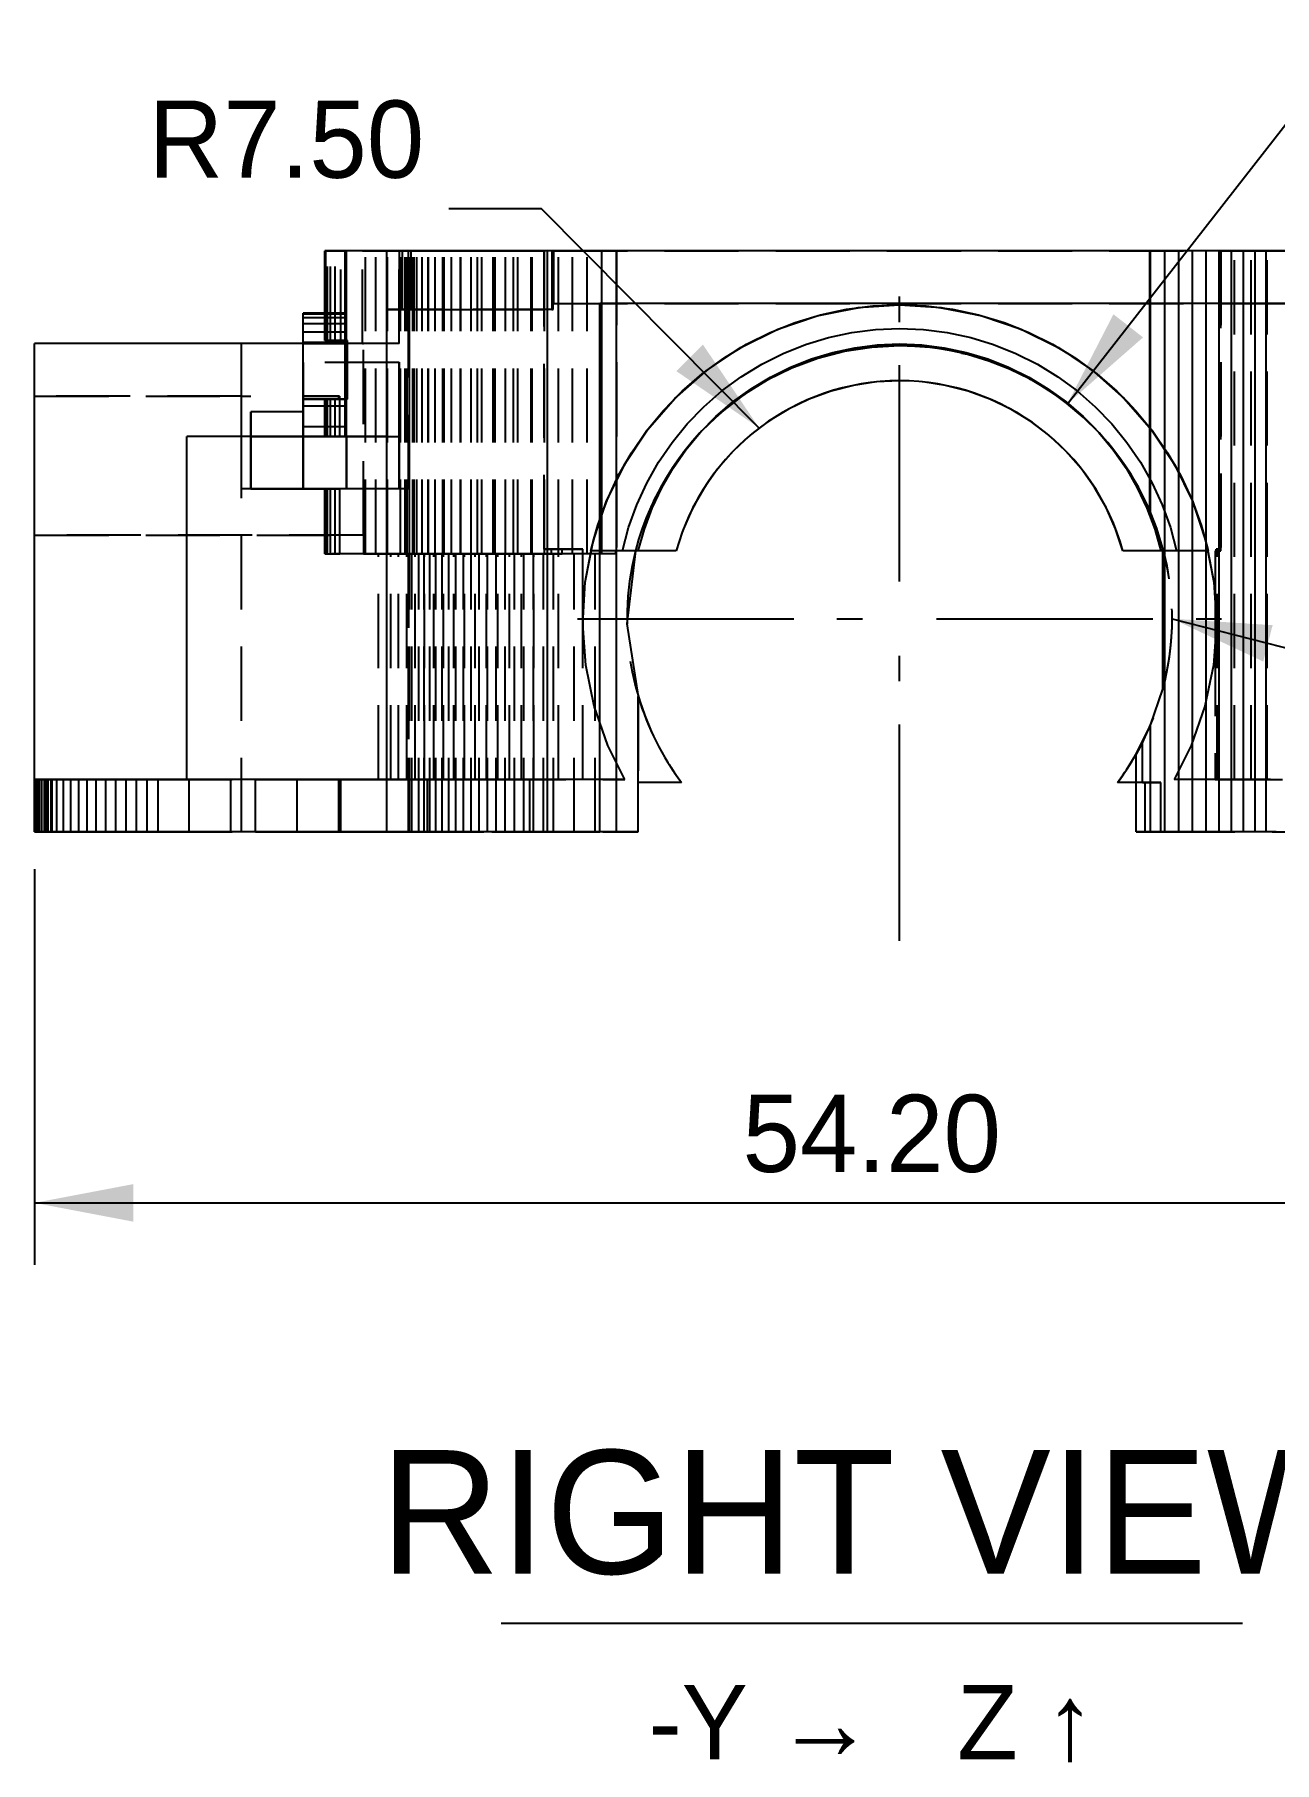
# Model space of a CAD drawing. Header units: millimetres. Extents: x -113 to 601, y 5 to 415.
# Drawn here: x 246.8 to 287, y 111.9 to 167.8 of the extents above; entities that cross this region are included whole.
import ezdxf
from ezdxf.enums import TextEntityAlignment as Align

# ---------------------------------------------------------------- set-up
doc = ezdxf.new("R2010")
doc.units = ezdxf.units.MM
doc.linetypes.add('CENTER', pattern=[11.2, 7, -1.4, 1.4, -1.4])
doc.linetypes.add('HIDDEN', pattern=[3.6, 2.4, -1.2])
for name, color, linetype in [('CENTER', 4, 'CENTER'), ('DIM', 3, 'CONTINUOUS'), ('HIDDEN', 8, 'HIDDEN'), ('TEXT', 3, 'CONTINUOUS'), ('VISIBLE', 7, 'CONTINUOUS')]:
    doc.layers.add(name, color=color, linetype=linetype)

msp = doc.modelspace()

# ---------------------------------------------------------------- linework, layer by layer
at = {"layer": 'CENTER'}
for p, q in [((274.817457, 150.1), (274.817457, 159.325)), ((264.392457, 148.9), (273.617457, 148.9)), ((276.017457, 148.9), (285.242457, 148.9)), ((274.817457, 138.475), (274.817457, 147.7))]:
    msp.add_line(p, q, dxfattribs=at)
at = {"layer": 'DIM'}
for p, q in [((280.25067, 155.854195), (289.583756, 167.8)), ((263.231266, 162.16599), (260.231266, 162.16599)), ((270.275982, 155.068668), (263.231266, 162.16599)), ((283.642457, 148.9), (293.327558, 146.410257)), ((246.817457, 140.8), (246.817457, 128)), ((246.817457, 130), (301.017457, 130))]:
    msp.add_line(p, q, dxfattribs=at)
for points in [[(280.25067, 155.854195), (282.699897, 158.001507), (281.741676, 158.750151)], [(270.275982, 155.068668), (268.45319, 157.76813), (267.590156, 156.911493)], [(283.642457, 148.9), (286.590313, 147.514428), (286.893066, 148.692136)], [(246.817457, 130), (250.017457, 129.392), (250.017457, 130.608)]]:
    msp.add_solid(points, dxfattribs=at)
at = {"layer": 'HIDDEN'}
for p, q in [((256.217552, 160.8), (256.236016, 160.8)), ((256.236016, 160.8), (256.297008, 160.8)), ((256.236016, 157.9), (256.236016, 160.8)), ((256.297008, 160.8), (256.400267, 160.8)), ((256.297008, 157.9), (256.297008, 160.8)), ((256.400267, 160.8), (256.54535, 160.8)), ((256.400267, 157.9), (256.400267, 160.8)), ((256.54535, 160.8), (256.731637, 160.8)), ((256.54535, 157.9), (256.54535, 160.8)), ((256.731637, 160.8), (256.867457, 160.8)), ((256.731637, 157.8), (256.731637, 160.8)), ((257.429785, 160.8), (256.867457, 160.8)), ((256.867457, 157.8), (256.867457, 160.8)), ((256.867457, 157.8), (256.867457, 160.8)), ((258.917457, 160.8), (256.917457, 160.8)), ((258.617457, 160.8), (256.917457, 160.8)), ((257.429785, 160.8), (257.528879, 160.8)), ((257.429785, 157.8), (257.429785, 160.8)), ((257.528879, 151), (257.528879, 160.8)), ((257.528879, 160.8), (257.870294, 160.8)), ((257.870294, 151), (257.870294, 160.8)), ((257.870294, 160.8), (258.247238, 160.8)), ((258.727135, 160.8), (258.217457, 160.8)), ((258.727135, 160.8), (258.217457, 160.8)), ((258.247238, 151), (258.247238, 160.8)), ((258.247238, 160.8), (258.658097, 160.8)), ((258.617457, 160.8), (258.617457, 153.1)), ((258.835362, 160.8), (258.617457, 160.8)), ((258.617457, 157.8), (258.617457, 160.8)), ((258.658097, 151), (258.658097, 160.8)), ((258.658097, 160.8), (259.101113, 160.8)), ((258.727135, 158.9), (258.727135, 160.8)), ((258.817527, 151), (258.817527, 160.8)), ((258.831167, 160.8), (258.817527, 160.8)), ((258.817527, 160.8), (258.835362, 160.8)), ((258.831167, 151), (258.831167, 160.8)), ((258.876221, 160.8), (258.831167, 160.8)), ((258.835362, 151), (258.835362, 160.8)), ((258.876221, 151), (258.876221, 160.8)), ((258.952498, 160.8), (258.876221, 160.8)), ((258.917457, 158.9), (258.917457, 160.8)), ((258.917457, 153.1), (258.917457, 160.8)), ((259.007457, 160.8), (258.917457, 160.8)), ((258.952498, 151), (258.952498, 160.8)), ((259.05967, 160.8), (258.952498, 160.8)), ((259.007457, 158.9), (259.007457, 160.8)), ((263.607457, 160.8), (259.007457, 160.8)), ((259.05967, 151), (259.05967, 160.8)), ((259.197279, 160.8), (259.05967, 160.8)), ((259.101113, 151), (259.101113, 160.8)), ((259.101113, 160.8), (259.574388, 160.8)), ((259.197279, 151), (259.197279, 160.8)), ((259.364735, 160.8), (259.197279, 160.8)), ((259.364735, 151), (259.364735, 160.8)), ((259.561321, 160.8), (259.364735, 160.8)), ((259.561321, 151), (259.561321, 160.8)), ((259.786196, 160.8), (259.561321, 160.8)), ((259.574388, 151), (259.574388, 160.8)), ((259.574388, 160.8), (260.075896, 160.8)), ((259.786196, 151), (259.786196, 160.8)), ((260.038397, 160.8), (259.786196, 160.8)), ((260.038397, 151), (260.038397, 160.8)), ((260.316843, 160.8), (260.038397, 160.8)), ((260.075896, 151), (260.075896, 160.8)), ((260.075896, 160.8), (260.603488, 160.8)), ((260.316843, 151), (260.316843, 160.8)), ((260.620342, 160.8), (260.316843, 160.8)), ((260.603488, 151), (260.603488, 160.8)), ((260.603488, 160.8), (261.154906, 160.8)), ((260.620342, 151), (260.620342, 160.8)), ((260.947595, 160.8), (260.620342, 160.8)), ((260.947595, 151), (260.947595, 160.8)), ((261.2972, 160.8), (260.947595, 160.8)), ((261.154906, 151), (261.154906, 160.8)), ((261.154906, 160.8), (261.727789, 160.8)), ((261.2972, 151), (261.2972, 160.8)), ((261.66766, 160.8), (261.2972, 160.8)), ((261.66766, 151), (261.66766, 160.8)), ((262.05739, 160.8), (261.66766, 160.8)), ((261.727789, 151), (261.727789, 160.8)), ((261.727789, 160.8), (262.319683, 160.8)), ((262.05739, 151), (262.05739, 160.8)), ((262.464719, 160.8), (262.05739, 160.8)), ((262.319683, 151), (262.319683, 160.8)), ((262.319683, 160.8), (262.928054, 160.8)), ((262.464719, 151), (262.464719, 160.8)), ((262.887904, 160.8), (262.464719, 160.8)), ((262.887904, 151), (262.887904, 160.8)), ((263.325132, 160.8), (262.887904, 160.8)), ((262.928054, 160.8), (263.317457, 160.8)), ((262.928054, 151), (262.928054, 160.8)), ((263.317457, 151.15), (263.317457, 160.8)), ((263.317457, 151.15), (263.317457, 160.8)), ((285.217457, 160.8), (263.317457, 160.8)), ((263.325132, 151), (263.325132, 160.8)), ((263.774532, 160.8), (263.325132, 160.8)), ((263.559966, 160.8), (263.620886, 160.8)), ((263.559966, 160.8), (263.559966, 158.9)), ((263.559966, 160.8), (263.607457, 160.8)), ((263.607457, 159.1), (263.607457, 160.8)), ((263.607457, 160.8), (288.847457, 160.8)), ((263.620886, 160.8), (263.607457, 160.8)), ((263.620886, 160.8), (263.620886, 159.1)), ((263.774532, 151), (263.774532, 160.8)), ((264.234178, 160.8), (263.774532, 160.8)), ((264.234178, 151), (264.234178, 160.8)), ((264.702103, 160.8), (264.234178, 160.8)), ((264.702103, 151), (264.702103, 160.8)), ((265.176303, 160.8), (264.702103, 160.8)), ((265.176303, 159.1), (265.176303, 160.8)), ((265.654747, 160.8), (265.176303, 160.8)), ((282.915764, 160.8), (265.649999, 160.8)), ((265.649999, 160.8), (265.649999, 151.1)), ((265.649999, 160.8), (265.654747, 160.8)), ((265.654747, 159.1), (265.654747, 160.8)), ((282.915764, 159.1), (282.915764, 160.8)), ((282.943484, 160.8), (282.915764, 160.8)), ((282.943484, 159.1), (282.943484, 160.8)), ((283.405828, 160.8), (282.943484, 160.8)), ((283.405828, 159.1), (283.405828, 160.8)), ((283.860397, 160.8), (283.405828, 160.8)), ((283.860397, 159.1), (283.860397, 160.8)), ((284.305415, 160.8), (283.860397, 160.8)), ((284.305415, 159.1), (284.305415, 160.8)), ((284.73914, 160.8), (284.305415, 160.8)), ((284.73914, 159.1), (284.73914, 160.8)), ((285.159877, 160.8), (284.73914, 160.8)), ((285.159877, 159.1), (285.159877, 160.8)), ((285.56598, 160.8), (285.159877, 160.8)), ((285.217457, 160.8), (285.656973, 160.8)), ((285.217457, 151.1), (285.217457, 160.8)), ((285.217457, 160.8), (285.217457, 151.15)), ((285.56598, 159.1), (285.56598, 160.8)), ((285.955863, 160.8), (285.56598, 160.8)), ((285.656973, 160.8), (286.193966, 160.8)), ((285.656973, 143.7), (285.656973, 160.8)), ((285.955863, 159.1), (285.955863, 160.8)), ((286.328, 160.8), (285.955863, 160.8)), ((286.193966, 160.8), (286.712283, 160.8)), ((286.193966, 143.7), (286.193966, 160.8)), ((286.328, 159.1), (286.328, 160.8)), ((286.680936, 160.8), (286.328, 160.8)), ((286.680936, 159.1), (286.680936, 160.8)), ((287.013292, 160.8), (286.680936, 160.8)), ((286.712283, 160.8), (287.209896, 160.8)), ((286.712283, 143.7), (286.712283, 160.8)), ((256.217552, 157.9), (256.217552, 158.79)), ((256.241695, 157.9), (256.241695, 158.79)), ((256.867457, 158.751215), (256.867457, 158.79)), ((256.867457, 158.79), (256.867457, 158.751215)), ((258.957457, 158.9), (258.217457, 158.9)), ((258.727135, 158.9), (258.217457, 158.9)), ((258.217457, 158.9), (263.322963, 158.9)), ((258.917457, 158.9), (258.727135, 158.9)), ((259.007457, 158.9), (258.917457, 158.9)), ((258.917457, 153.1), (258.917457, 158.9)), ((263.417457, 158.9), (258.957457, 158.9)), ((258.957457, 142), (258.957457, 158.9)), ((263.607457, 158.9), (259.007457, 158.9)), ((263.559966, 158.9), (263.417457, 158.9)), ((263.417457, 142), (263.417457, 158.9)), ((263.559966, 158.9), (263.607457, 158.9)), ((263.607457, 159.1), (288.847457, 159.1)), ((263.620886, 159.1), (263.607457, 159.1)), ((263.607457, 158.9), (263.607457, 159.1)), ((263.620886, 159.1), (265.117457, 159.1)), ((272.153138, 158.702849), (273.473712, 158.966581)), ((272.193901, 158.71099), (273.350728, 158.94202)), ((272.259362, 158.730819), (273.101963, 158.910495)), ((272.259362, 158.730819), (273.101963, 158.910495)), ((273.101963, 158.910495), (273.956672, 159.01881)), ((273.101963, 158.910495), (273.350728, 158.94202)), ((273.350728, 158.94202), (273.62103, 158.976275)), ((273.350728, 158.94202), (273.473712, 158.966581)), ((273.473712, 158.966581), (274.817457, 159.055)), ((273.473712, 158.966581), (273.62103, 158.976275)), ((273.62103, 158.976275), (274.817457, 159.055)), ((273.62103, 158.976275), (273.956672, 159.01881)), ((273.956672, 159.01881), (274.817457, 159.055)), ((273.956672, 159.01881), (274.817457, 159.055)), ((274.817457, 159.055), (275.678242, 159.01881)), ((274.817457, 159.055), (275.678242, 159.01881)), ((274.817457, 159.055), (276.013885, 158.976275)), ((274.817457, 159.055), (276.161203, 158.966581)), ((275.678242, 159.01881), (276.532952, 158.910495)), ((275.678242, 159.01881), (276.013885, 158.976275)), ((276.013885, 158.976275), (276.284187, 158.94202)), ((276.013885, 158.976275), (276.161203, 158.966581)), ((276.161203, 158.966581), (276.284187, 158.94202)), ((276.161203, 158.966581), (277.481777, 158.702849)), ((276.284187, 158.94202), (276.532952, 158.910495)), ((276.284187, 158.94202), (277.441014, 158.71099)), ((276.532952, 158.910495), (277.375553, 158.730819)), ((276.532952, 158.910495), (277.375553, 158.730819)), ((256.867457, 158.635095), (256.867457, 158.751215)), ((256.867457, 158.751215), (256.867457, 158.635095)), ((256.867457, 158.442351), (256.867457, 158.635095)), ((256.867457, 158.635095), (256.867457, 158.442351)), ((256.867457, 158.17416), (256.867457, 158.442351)), ((256.867457, 158.442351), (256.867457, 158.17416)), ((269.6718, 157.670583), (270.878507, 158.268352)), ((269.74329, 157.705997), (270.793729, 158.226355)), ((270.634144, 158.162954), (271.434815, 158.481051)), ((270.634144, 158.162954), (270.793729, 158.226355)), ((270.793729, 158.226355), (271.025925, 158.318604)), ((270.793729, 158.226355), (270.878507, 158.268352)), ((270.878507, 158.268352), (272.153138, 158.702849)), ((270.878507, 158.268352), (271.025925, 158.318604)), ((271.025925, 158.318604), (272.042327, 158.665076)), ((271.025925, 158.318604), (271.434815, 158.481051)), ((271.434815, 158.481051), (272.259362, 158.730819)), ((271.434815, 158.481051), (272.042327, 158.665076)), ((272.042327, 158.665076), (272.193901, 158.71099)), ((272.042327, 158.665076), (272.153138, 158.702849)), ((272.153138, 158.702849), (272.193901, 158.71099)), ((272.193901, 158.71099), (272.259362, 158.730819)), ((273.272395, 158.159188), (274.042162, 158.257239)), ((273.272395, 158.159188), (274.042162, 158.257239)), ((274.042162, 158.257239), (274.817457, 158.29)), ((274.042162, 158.257239), (274.817457, 158.29)), ((274.817457, 158.29), (275.592753, 158.257239)), ((274.817457, 158.29), (275.592753, 158.257239)), ((275.592753, 158.257239), (276.36252, 158.159188)), ((275.592753, 158.257239), (276.36252, 158.159188)), ((277.375553, 158.730819), (278.2001, 158.481051)), ((277.375553, 158.730819), (277.441014, 158.71099)), ((277.441014, 158.71099), (277.592588, 158.665076)), ((277.441014, 158.71099), (277.481777, 158.702849)), ((277.481777, 158.702849), (277.592588, 158.665076)), ((277.481777, 158.702849), (278.756408, 158.268352)), ((277.592588, 158.665076), (278.2001, 158.481051)), ((277.592588, 158.665076), (278.60899, 158.318604)), ((278.2001, 158.481051), (279.000771, 158.162954)), ((278.2001, 158.481051), (278.60899, 158.318604)), ((278.60899, 158.318604), (278.841186, 158.226355)), ((278.60899, 158.318604), (278.756408, 158.268352)), ((278.756408, 158.268352), (278.841186, 158.226355)), ((278.756408, 158.268352), (279.963115, 157.670583)), ((278.841186, 158.226355), (279.000771, 158.162954)), ((278.841186, 158.226355), (279.891625, 157.705997)), ((246.817457, 151.6), (246.817457, 157.8)), ((257.46152, 157.8), (246.817457, 157.8)), ((253.517457, 153.1), (253.517457, 157.8)), ((256.669775, 157.8), (255.517457, 157.8)), ((255.517457, 156.1), (255.517457, 157.8)), ((256.867457, 157.8), (255.517457, 157.8)), ((255.517457, 156), (255.517457, 157.8)), ((256.867457, 157.8), (255.517457, 157.8)), ((255.517457, 156), (255.517457, 157.8)), ((255.517457, 157.8), (256.867457, 157.8)), ((256.867457, 157.8), (255.517457, 157.8)), ((256.947457, 157.8), (255.517457, 157.8)), ((255.517457, 154.8), (255.517457, 157.8)), ((256.217552, 157.9), (256.236016, 157.9)), ((256.241695, 157.9), (256.217552, 157.9)), ((256.236016, 157.9), (256.297008, 157.9)), ((256.867457, 157.9), (256.241695, 157.9)), ((256.297008, 157.9), (256.400267, 157.9)), ((256.400267, 157.9), (256.54535, 157.9)), ((256.54535, 157.9), (256.669775, 157.9)), ((256.669775, 157.8), (256.669775, 157.9)), ((256.867457, 157.9), (256.669775, 157.9)), ((256.669775, 157.8), (256.731637, 157.8)), ((256.731637, 157.8), (256.867457, 157.8)), ((256.867457, 157.832159), (256.867457, 158.17416)), ((256.867457, 158.17416), (256.867457, 157.832159)), ((256.867457, 156), (256.867457, 157.9)), ((256.947457, 157.9), (256.867457, 157.9)), ((256.867457, 157.832159), (256.867457, 157.8)), ((256.867457, 157.8), (256.867457, 157.832159)), ((257.429785, 157.8), (256.867457, 157.8)), ((256.867457, 156), (256.867457, 157.8)), ((256.947457, 157.9), (256.917457, 157.9)), ((258.617457, 157.8), (256.917457, 157.8)), ((256.947457, 156), (256.947457, 157.9)), ((256.947457, 157.8), (256.947457, 157.9)), ((258.617457, 157.8), (256.947457, 157.8)), ((256.947457, 156), (256.947457, 157.8)), ((257.429785, 157.8), (257.46152, 157.8)), ((257.46152, 151.6), (257.46152, 157.8)), ((258.617457, 154.8), (258.617457, 157.8)), ((268.553825, 156.919848), (269.6718, 157.670583)), ((269.126822, 157.331219), (269.862998, 157.778773)), ((269.545202, 157.58557), (269.74329, 157.705997)), ((269.545202, 157.58557), (269.6718, 157.670583)), ((269.6718, 157.670583), (269.74329, 157.705997)), ((269.74329, 157.705997), (269.862998, 157.778773)), ((269.862998, 157.778773), (270.634144, 158.162954)), ((269.862998, 157.778773), (270.634144, 158.162954)), ((271.05071, 157.482584), (271.771318, 157.770475)), ((271.05071, 157.482584), (271.771318, 157.770475)), ((271.771318, 157.770475), (272.513643, 157.996547)), ((271.771318, 157.770475), (272.513643, 157.996547)), ((272.513643, 157.996547), (273.272395, 158.159188)), ((272.513643, 157.996547), (273.272395, 158.159188)), ((272.659259, 157.517736), (273.370216, 157.66864)), ((272.659259, 157.517736), (273.370216, 157.66864)), ((273.923698, 157.679625), (273.039129, 157.543967)), ((273.370216, 157.66864), (274.091297, 157.759607)), ((273.370216, 157.66864), (274.091297, 157.759607)), ((274.817457, 157.725), (273.923698, 157.679625)), ((274.091297, 157.759607), (274.817457, 157.79)), ((274.091297, 157.759607), (274.817457, 157.79)), ((274.817457, 157.79), (275.543618, 157.759607)), ((274.817457, 157.79), (275.543618, 157.759607)), ((275.543618, 157.759607), (276.264699, 157.66864)), ((275.543618, 157.759607), (276.264699, 157.66864)), ((276.264699, 157.66864), (276.975656, 157.517736)), ((276.264699, 157.66864), (276.975656, 157.517736)), ((276.36252, 158.159188), (277.121272, 157.996547)), ((276.36252, 158.159188), (277.121272, 157.996547)), ((277.121272, 157.996547), (277.863597, 157.770475)), ((277.121272, 157.996547), (277.863597, 157.770475)), ((277.863597, 157.770475), (278.584205, 157.482584)), ((277.863597, 157.770475), (278.584205, 157.482584)), ((279.000771, 158.162954), (279.771916, 157.778773)), ((279.000771, 158.162954), (279.771916, 157.778773)), ((279.771916, 157.778773), (280.508093, 157.331219)), ((279.771916, 157.778773), (279.891625, 157.705997)), ((279.891625, 157.705997), (280.089713, 157.58557)), ((279.891625, 157.705997), (279.963115, 157.670583)), ((279.963115, 157.670583), (280.089713, 157.58557)), ((279.963115, 157.670583), (281.08109, 156.919848)), ((255.517457, 157.19), (255.517457, 153.1)), ((255.517457, 153.1), (255.517457, 157.19)), ((258.617457, 157.19), (255.517457, 157.19)), ((258.617457, 156.1), (258.617457, 157.19)), ((258.617457, 157.19), (258.617457, 156.1)), ((268.43081, 156.823451), (269.126822, 157.331219)), ((268.668483, 156.996843), (269.545202, 157.58557)), ((268.668483, 156.996843), (269.126822, 157.331219)), ((269.126822, 157.331219), (269.545202, 157.58557)), ((269.695011, 156.729983), (270.356959, 157.134927)), ((269.695011, 156.729983), (270.356959, 157.134927)), ((270.356959, 157.134927), (271.05071, 157.482584)), ((270.356959, 157.134927), (271.05071, 157.482584)), ((271.287501, 157.04075), (271.963398, 157.30795)), ((271.287501, 157.04075), (271.963398, 157.30795)), ((272.172847, 157.319422), (271.333761, 157.008297)), ((271.963398, 157.30795), (272.659259, 157.517736)), ((271.963398, 157.30795), (272.659259, 157.517736)), ((273.039129, 157.543967), (272.172847, 157.319422)), ((276.975656, 157.517736), (277.671517, 157.30795)), ((276.975656, 157.517736), (277.671517, 157.30795)), ((277.671517, 157.30795), (278.347414, 157.04075)), ((277.671517, 157.30795), (278.347414, 157.04075)), ((278.584205, 157.482584), (279.277956, 157.134927)), ((278.584205, 157.482584), (279.277956, 157.134927)), ((279.277956, 157.134927), (279.939904, 156.729983)), ((279.277956, 157.134927), (279.939904, 156.729983)), ((280.089713, 157.58557), (280.508093, 157.331219)), ((280.089713, 157.58557), (280.966432, 156.996843)), ((280.508093, 157.331219), (281.204105, 156.823451)), ((280.508093, 157.331219), (280.966432, 156.996843)), ((267.54386, 156.029095), (268.553825, 156.919848)), ((267.628778, 156.103989), (268.510176, 156.881351)), ((267.779876, 156.259053), (268.43081, 156.823451)), ((267.779876, 156.259053), (268.43081, 156.823451)), ((268.43081, 156.823451), (268.510176, 156.881351)), ((268.510176, 156.881351), (268.668483, 156.996843)), ((268.510176, 156.881351), (268.553825, 156.919848)), ((268.553825, 156.919848), (268.668483, 156.996843)), ((269.069584, 156.270638), (269.695011, 156.729983)), ((269.069584, 156.270638), (269.695011, 156.729983)), ((270.530498, 156.613793), (269.771318, 156.139966)), ((270.014338, 156.341971), (270.636296, 156.718004)), ((270.014338, 156.341971), (270.636296, 156.718004)), ((271.333761, 157.008297), (270.530498, 156.613793)), ((270.636296, 156.718004), (271.287501, 157.04075)), ((270.636296, 156.718004), (271.287501, 157.04075)), ((274.068211, 156.562481), (273.326461, 156.450301)), ((274.817457, 156.6), (274.068211, 156.562481)), ((276.308454, 156.450301), (275.566704, 156.562481)), ((278.347414, 157.04075), (278.998619, 156.718004)), ((278.347414, 157.04075), (278.998619, 156.718004)), ((278.998619, 156.718004), (279.620577, 156.341971)), ((278.998619, 156.718004), (279.620577, 156.341971)), ((279.939904, 156.729983), (280.565331, 156.270638)), ((279.939904, 156.729983), (280.565331, 156.270638)), ((280.966432, 156.996843), (281.124739, 156.881351)), ((280.966432, 156.996843), (281.08109, 156.919848)), ((281.08109, 156.919848), (281.124739, 156.881351)), ((281.08109, 156.919848), (282.091055, 156.029095)), ((281.124739, 156.881351), (281.204105, 156.823451)), ((281.124739, 156.881351), (282.006137, 156.103989)), ((281.204105, 156.823451), (281.855039, 156.259053)), ((281.204105, 156.823451), (281.855039, 156.259053)), ((246.817457, 156.1), (253.817457, 156.1)), ((246.817457, 142), (246.817457, 156.1)), ((253.517457, 156.1), (246.817457, 156.1)), ((246.817457, 142), (246.817457, 156.1)), ((253.517457, 156.1), (253.817457, 156.1)), ((253.517457, 153.1), (253.517457, 156.1)), ((253.517457, 153.1), (253.517457, 156.1)), ((253.817457, 153.1), (253.817457, 156.1)), ((253.817457, 153.1), (253.817457, 156.1)), ((256.669775, 156.1), (255.517457, 156.1)), ((255.517457, 156.1), (256.696648, 156.1)), ((255.517457, 154.8), (255.517457, 156.1)), ((256.867457, 156), (255.517457, 156)), ((256.867457, 156), (255.517457, 156)), ((255.517457, 156), (255.517457, 155.774317)), ((256.947457, 156), (255.517457, 156)), ((255.517457, 156), (256.867457, 156)), ((255.517457, 155.774317), (255.517457, 156)), ((256.217552, 156), (256.236016, 156)), ((256.241695, 156), (256.217552, 156)), ((256.217552, 154.8), (256.217552, 156)), ((256.236016, 156), (256.297008, 156)), ((256.236016, 154.8), (256.236016, 156)), ((256.867457, 156), (256.241695, 156)), ((256.241695, 154.8), (256.241695, 156)), ((256.297008, 156), (256.400267, 156)), ((256.297008, 154.8), (256.297008, 156)), ((256.400267, 156), (256.54535, 156)), ((256.400267, 154.8), (256.400267, 156)), ((256.54535, 156), (256.669775, 156)), ((256.54535, 154.8), (256.54535, 156)), ((256.669775, 156), (256.669775, 156.1)), ((256.669775, 156.1), (256.696648, 156.1)), ((256.867457, 156), (256.669775, 156)), ((256.696648, 154.8), (256.696648, 156.1)), ((256.867457, 156), (256.867457, 154.8)), ((256.867457, 155.774317), (256.867457, 156)), ((256.947457, 156), (256.867457, 156)), ((256.867457, 156), (256.867457, 155.774317)), ((256.867457, 154.8), (256.867457, 156)), ((258.617457, 154.8), (258.617457, 156.1)), ((258.617457, 156.1), (258.617457, 154.8)), ((266.659322, 155.013682), (267.54386, 156.029095)), ((267.178613, 155.642009), (267.779876, 156.259053)), ((267.443194, 155.913534), (267.628778, 156.103989)), ((267.443194, 155.913534), (267.54386, 156.029095)), ((267.54386, 156.029095), (267.628778, 156.103989)), ((267.628778, 156.103989), (267.779876, 156.259053)), ((268.485139, 155.760168), (269.069584, 156.270638)), ((268.485139, 155.760168), (269.069584, 156.270638)), ((269.771318, 156.139966), (269.06403, 155.591689)), ((269.425978, 155.915281), (270.014338, 156.341971)), ((269.425978, 155.915281), (270.014338, 156.341971)), ((271.894985, 156.007181), (271.21958, 155.680675)), ((272.599628, 156.264582), (271.894985, 156.007181)), ((273.326461, 156.450301), (272.599628, 156.264582)), ((277.035287, 156.264582), (276.308454, 156.450301)), ((277.73993, 156.007181), (277.035287, 156.264582)), ((278.415335, 155.680675), (277.73993, 156.007181)), ((279.620577, 156.341971), (280.208937, 155.915281)), ((279.620577, 156.341971), (280.208937, 155.915281)), ((280.565331, 156.270638), (281.149776, 155.760168)), ((280.565331, 156.270638), (281.149776, 155.760168)), ((281.855039, 156.259053), (282.456302, 155.642009)), ((281.855039, 156.259053), (282.006137, 156.103989)), ((282.006137, 156.103989), (282.191721, 155.913534)), ((282.006137, 156.103989), (282.091055, 156.029095)), ((282.091055, 156.029095), (282.191721, 155.913534)), ((282.091055, 156.029095), (282.975593, 155.013682)), ((253.817457, 155.59), (253.817457, 154.8)), ((253.817457, 154.8), (253.817457, 155.59)), ((255.517457, 155.59), (253.817457, 155.59)), ((256.867457, 155.774317), (255.517457, 155.774317)), ((255.517457, 155.774317), (255.517457, 155.103117)), ((256.867457, 155.774317), (255.517457, 155.774317)), ((255.517457, 155.103117), (255.517457, 155.774317)), ((255.517457, 153.1), (255.517457, 155.59)), ((255.517457, 155.59), (255.517457, 153.1)), ((256.867457, 155.103117), (256.867457, 155.774317)), ((256.867457, 155.774317), (256.867457, 155.103117)), ((266.631266, 154.976673), (267.178613, 155.642009)), ((266.702295, 155.063014), (267.443194, 155.913534)), ((266.702295, 155.063014), (267.178613, 155.642009)), ((267.178613, 155.642009), (267.443194, 155.913534)), ((267.945842, 155.202212), (268.485139, 155.760168)), ((267.945842, 155.202212), (268.485139, 155.760168)), ((268.366249, 154.9222), (268.875331, 155.440917)), ((268.366249, 154.9222), (268.875331, 155.440917)), ((269.06403, 155.591689), (268.415905, 154.974599)), ((268.875331, 155.440917), (269.425978, 155.915281)), ((268.875331, 155.440917), (269.425978, 155.915281)), ((271.21958, 155.680675), (270.580172, 155.288329)), ((279.054743, 155.288329), (278.415335, 155.680675)), ((280.208937, 155.915281), (280.759584, 155.440917)), ((280.208937, 155.915281), (280.759584, 155.440917)), ((280.759584, 155.440917), (281.268666, 154.9222)), ((280.759584, 155.440917), (281.268666, 154.9222)), ((281.149776, 155.760168), (281.689073, 155.202212)), ((281.149776, 155.760168), (281.689073, 155.202212)), ((282.191721, 155.913534), (282.456302, 155.642009)), ((282.191721, 155.913534), (282.932619, 155.063014)), ((282.456302, 155.642009), (283.003649, 154.976673)), ((282.456302, 155.642009), (282.932619, 155.063014)), ((255.517457, 155.103117), (255.517457, 154.8)), ((256.867457, 155.103117), (255.517457, 155.103117)), ((256.867457, 155.103117), (255.517457, 155.103117)), ((255.517457, 154.8), (255.517457, 155.103117)), ((256.867457, 154.8), (256.867457, 155.103117)), ((256.867457, 155.103117), (256.867457, 154.8)), ((265.915463, 153.891121), (266.659322, 155.013682)), ((265.992552, 154.007457), (266.649424, 154.998746)), ((266.141697, 154.267742), (266.631266, 154.976673)), ((266.141697, 154.267742), (266.631266, 154.976673)), ((266.631266, 154.976673), (266.649424, 154.998746)), ((266.649424, 154.998746), (266.702295, 155.063014)), ((266.649424, 154.998746), (266.659322, 155.013682)), ((266.659322, 155.013682), (266.702295, 155.063014)), ((267.455538, 154.600749), (267.945842, 155.202212)), ((267.455538, 154.600749), (267.945842, 155.202212)), ((268.415905, 154.974599), (267.833609, 154.295043)), ((267.902293, 154.362756), (268.366249, 154.9222)), ((267.902293, 154.362756), (268.366249, 154.9222)), ((270.580172, 155.288329), (269.983158, 154.834069)), ((279.651757, 154.834069), (279.054743, 155.288329)), ((281.268666, 154.9222), (281.732622, 154.362756)), ((281.268666, 154.9222), (281.732622, 154.362756)), ((281.689073, 155.202212), (282.179377, 154.600749)), ((281.689073, 155.202212), (282.179377, 154.600749)), ((282.932619, 155.063014), (282.985491, 154.998746)), ((282.932619, 155.063014), (282.975593, 155.013682)), ((282.975593, 155.013682), (282.985491, 154.998746)), ((282.975593, 155.013682), (283.719452, 153.891121)), ((282.985491, 154.998746), (283.003649, 154.976673)), ((282.985491, 154.998746), (283.642363, 154.007457)), ((283.003649, 154.976673), (283.493218, 154.267742)), ((283.003649, 154.976673), (283.493218, 154.267742)), ((253.517457, 154.8), (251.747457, 154.8)), ((258.217457, 154.8), (253.517457, 154.8)), ((253.517457, 142), (253.517457, 154.8)), ((253.817457, 153.1), (253.817457, 154.8)), ((253.817457, 154.8), (258.617457, 154.8)), ((253.817457, 153.1), (253.817457, 154.8)), ((256.917457, 154.8), (253.817457, 154.8)), ((253.817457, 153.1), (253.817457, 154.8)), ((253.817457, 154.8), (253.817457, 153.1)), ((255.517457, 154.8), (256.696648, 154.8)), ((255.517457, 154.8), (256.867457, 154.8)), ((255.517457, 154.8), (256.867457, 154.8)), ((256.867457, 154.8), (255.517457, 154.8)), ((256.241695, 154.8), (256.217552, 154.8)), ((256.217552, 154.8), (256.236016, 154.8)), ((256.236016, 154.8), (256.297008, 154.8)), ((256.867457, 154.8), (256.241695, 154.8)), ((256.297008, 154.8), (256.400267, 154.8)), ((256.400267, 154.8), (256.54535, 154.8)), ((256.54535, 154.8), (256.696648, 154.8)), ((256.917457, 154.8), (258.617457, 154.8)), ((256.917457, 154.8), (256.917457, 153.1)), ((256.917457, 153.1), (256.917457, 154.8)), ((258.217457, 142), (258.217457, 154.8)), ((258.217457, 142), (258.217457, 154.8)), ((258.617457, 153.1), (258.617457, 154.8)), ((258.617457, 153.1), (258.617457, 154.8)), ((258.617457, 154.8), (258.617457, 153.1)), ((267.017723, 153.960066), (267.455538, 154.600749)), ((267.017723, 153.960066), (267.455538, 154.600749)), ((267.833609, 154.295043), (267.32313, 153.560008)), ((267.486708, 153.766499), (267.902293, 154.362756)), ((267.486708, 153.766499), (267.902293, 154.362756)), ((269.434511, 154.322441), (268.93972, 153.758562)), ((269.983158, 154.834069), (269.434511, 154.322441)), ((280.200404, 154.322441), (279.651757, 154.834069)), ((280.695195, 153.758562), (280.200404, 154.322441)), ((281.732622, 154.362756), (282.148207, 153.766499)), ((281.732622, 154.362756), (282.148207, 153.766499)), ((282.179377, 154.600749), (282.617192, 153.960066)), ((282.179377, 154.600749), (282.617192, 153.960066)), ((265.32511, 152.680768), (265.915463, 153.891121)), ((265.335781, 152.702646), (265.855801, 153.768801)), ((265.713362, 153.52022), (266.141697, 154.267742)), ((265.713362, 153.52022), (265.855801, 153.768801)), ((265.855801, 153.768801), (265.992552, 154.007457)), ((265.855801, 153.768801), (265.915463, 153.891121)), ((265.915463, 153.891121), (265.992552, 154.007457)), ((265.992552, 154.007457), (266.141697, 154.267742)), ((266.635519, 153.284732), (267.017723, 153.960066)), ((266.635519, 153.284732), (267.017723, 153.960066)), ((267.122402, 153.137601), (267.486708, 153.766499)), ((267.122402, 153.137601), (267.486708, 153.766499)), ((268.93972, 153.758562), (268.503735, 153.148074)), ((281.13118, 153.148074), (280.695195, 153.758562)), ((282.148207, 153.766499), (282.512513, 153.137601)), ((282.148207, 153.766499), (282.512513, 153.137601)), ((282.617192, 153.960066), (282.999396, 153.284732)), ((282.617192, 153.960066), (282.999396, 153.284732)), ((283.493218, 154.267742), (283.921553, 153.52022)), ((283.493218, 154.267742), (283.642363, 154.007457)), ((283.642363, 154.007457), (283.779114, 153.768801)), ((283.642363, 154.007457), (283.719452, 153.891121)), ((283.719452, 153.891121), (283.779114, 153.768801)), ((283.719452, 153.891121), (284.309805, 152.680768)), ((283.779114, 153.768801), (283.921553, 153.52022)), ((283.779114, 153.768801), (284.299134, 152.702646)), ((265.349285, 152.739382), (265.713362, 153.52022)), ((265.349285, 152.739382), (265.713362, 153.52022)), ((266.311651, 152.579562), (266.635519, 153.284732)), ((266.311651, 152.579562), (266.635519, 153.284732)), ((267.32313, 153.560008), (266.889716, 152.777054)), ((282.999396, 153.284732), (283.323264, 152.579562)), ((282.999396, 153.284732), (283.323264, 152.579562)), ((283.921553, 153.52022), (284.28563, 152.739382)), ((283.921553, 153.52022), (284.28563, 152.739382)), ((253.817457, 153.1), (253.517457, 153.1)), ((253.817457, 153.1), (253.517457, 153.1)), ((253.517457, 142), (253.517457, 153.1)), ((255.517457, 153.1), (253.817457, 153.1)), ((253.817457, 153.1), (256.696648, 153.1)), ((256.917457, 153.1), (253.817457, 153.1)), ((255.517457, 153.1), (253.817457, 153.1)), ((258.617457, 153.1), (255.517457, 153.1)), ((258.617457, 153.1), (255.517457, 153.1)), ((256.241695, 153.1), (256.217552, 153.1)), ((256.217552, 153.1), (256.236016, 153.1)), ((256.217552, 151), (256.217552, 153.1)), ((256.236016, 153.1), (256.297008, 153.1)), ((256.236016, 151), (256.236016, 153.1)), ((258.617457, 153.1), (256.241695, 153.1)), ((256.241695, 151), (256.241695, 153.1)), ((256.297008, 153.1), (256.400267, 153.1)), ((256.297008, 151), (256.297008, 153.1)), ((256.400267, 153.1), (256.54535, 153.1)), ((256.400267, 151), (256.400267, 153.1)), ((256.54535, 153.1), (256.696648, 153.1)), ((256.54535, 151), (256.54535, 153.1)), ((256.696648, 151), (256.696648, 153.1)), ((258.917457, 153.1), (256.917457, 153.1)), ((258.917457, 153.1), (258.617457, 153.1)), ((264.898443, 151.403495), (265.32511, 152.680768)), ((265.052034, 151.930739), (265.349285, 152.739382)), ((265.298933, 152.602404), (265.335781, 152.702646)), ((265.298933, 152.602404), (265.32511, 152.680768)), ((265.32511, 152.680768), (265.335781, 152.702646)), ((265.335781, 152.702646), (265.349285, 152.739382)), ((266.889716, 152.777054), (266.537826, 151.954231)), ((266.811922, 152.480459), (267.122402, 153.137601)), ((266.811922, 152.480459), (267.122402, 153.137601)), ((268.503735, 153.148074), (268.130918, 152.497086)), ((281.503997, 152.497086), (281.13118, 153.148074)), ((282.512513, 153.137601), (282.822993, 152.480459)), ((282.512513, 153.137601), (282.822993, 152.480459)), ((284.28563, 152.739382), (284.582881, 151.930739)), ((284.28563, 152.739382), (284.299134, 152.702646)), ((284.299134, 152.702646), (284.335982, 152.602404)), ((284.299134, 152.702646), (284.309805, 152.680768)), ((284.309805, 152.680768), (284.335982, 152.602404)), ((284.309805, 152.680768), (284.736471, 151.403495)), ((264.947419, 151.550108), (265.298933, 152.602404)), ((265.052034, 151.930739), (265.298933, 152.602404)), ((266.048427, 151.849583), (266.311651, 152.579562)), ((266.048427, 151.849583), (266.311651, 152.579562)), ((266.557441, 151.799672), (266.811922, 152.480459)), ((266.557441, 151.799672), (266.811922, 152.480459)), ((268.130918, 152.497086), (267.825, 151.81211)), ((281.809915, 151.81211), (281.503997, 152.497086)), ((282.822993, 152.480459), (283.077474, 151.799672)), ((282.822993, 152.480459), (283.077474, 151.799672)), ((283.323264, 152.579562), (283.586488, 151.849583)), ((283.323264, 152.579562), (283.586488, 151.849583)), ((284.335982, 152.602404), (284.582881, 151.930739)), ((284.335982, 152.602404), (284.687496, 151.550108)), ((246.817457, 151.6), (257.463635, 151.6)), ((246.817457, 143.7), (246.817457, 151.6)), ((257.46152, 151.6), (246.817457, 151.6)), ((257.463635, 151.6), (257.46152, 151.6)), ((257.463635, 151.6), (257.463635, 151)), ((264.823708, 151.1), (265.052034, 151.930739)), ((264.877857, 151.297015), (264.947419, 151.550108)), ((264.898443, 151.403495), (264.947419, 151.550108)), ((264.947419, 151.550108), (265.052034, 151.930739)), ((265.847725, 151.1), (266.048427, 151.849583)), ((265.847725, 151.1), (266.048427, 151.849583)), ((266.360738, 151.1), (266.557441, 151.799672)), ((266.360738, 151.1), (266.557441, 151.799672)), ((282.045874, 151.1), (281.809915, 151.81211)), ((283.077474, 151.799672), (283.274177, 151.1)), ((283.077474, 151.799672), (283.274177, 151.1)), ((283.586488, 151.849583), (283.78719, 151.1)), ((283.586488, 151.849583), (283.78719, 151.1)), ((284.582881, 151.930739), (284.811207, 151.1)), ((284.582881, 151.930739), (284.687496, 151.550108)), ((284.687496, 151.550108), (284.757058, 151.297015)), ((284.687496, 151.550108), (284.736471, 151.403495)), ((256.217552, 151), (256.236016, 151)), ((256.241695, 151), (256.217552, 151)), ((256.236016, 151), (256.297008, 151)), ((258.835362, 151), (256.241695, 151)), ((256.297008, 151), (256.400267, 151)), ((256.400267, 151), (256.54535, 151)), ((256.54535, 151), (256.696648, 151)), ((258.917457, 151), (256.696648, 151)), ((257.463635, 151), (257.947457, 151)), ((257.463635, 151), (257.528879, 151)), ((257.528879, 151), (257.870294, 151)), ((257.870294, 151), (258.247238, 151)), ((257.947457, 151), (258.349457, 151)), ((257.947457, 143.7), (257.947457, 151)), ((258.247238, 151), (258.658097, 151)), ((258.349457, 151), (258.599457, 151)), ((258.349457, 143.7), (258.349457, 151)), ((258.599457, 151), (258.864457, 151)), ((258.599457, 143.7), (258.599457, 151)), ((258.658097, 151), (259.101113, 151)), ((258.817527, 151), (258.835362, 151)), ((258.831167, 151), (258.817527, 151)), ((258.876221, 151), (258.831167, 151)), ((258.864457, 151), (259.143457, 151)), ((258.864457, 143.7), (258.864457, 151)), ((258.952498, 151), (258.876221, 151)), ((258.917457, 151), (258.917457, 142)), ((259.035457, 151), (258.917457, 151)), ((258.917457, 142), (258.917457, 151)), ((259.05967, 151), (258.952498, 151)), ((259.035457, 142), (259.035457, 151)), ((259.259457, 151), (259.035457, 151)), ((259.197279, 151), (259.05967, 151)), ((259.101113, 151), (259.574388, 151)), ((259.143457, 151), (259.435457, 151)), ((259.143457, 143.7), (259.143457, 151)), ((259.364735, 151), (259.197279, 151)), ((259.259457, 142), (259.259457, 151)), ((259.427457, 151), (259.259457, 151)), ((259.561321, 151), (259.364735, 151)), ((259.427457, 142), (259.427457, 151)), ((259.608457, 151), (259.427457, 151)), ((259.435457, 151), (259.741457, 151)), ((259.435457, 143.7), (259.435457, 151)), ((259.786196, 151), (259.561321, 151)), ((259.574388, 151), (260.075896, 151)), ((259.608457, 142), (259.608457, 151)), ((259.802457, 151), (259.608457, 151)), ((259.741457, 151), (260.059457, 151)), ((259.741457, 143.7), (259.741457, 151)), ((260.038397, 151), (259.786196, 151)), ((259.802457, 142), (259.802457, 151)), ((260.008457, 151), (259.802457, 151)), ((260.008457, 142), (260.008457, 151)), ((260.226457, 151), (260.008457, 151)), ((260.316843, 151), (260.038397, 151)), ((260.059457, 151), (260.389457, 151)), ((260.059457, 143.7), (260.059457, 151)), ((260.075896, 151), (260.603488, 151)), ((260.226457, 142), (260.226457, 151)), ((260.456457, 151), (260.226457, 151)), ((260.620342, 151), (260.316843, 151)), ((260.389457, 151), (260.730457, 151)), ((260.389457, 143.7), (260.389457, 151)), ((260.456457, 142), (260.456457, 151)), ((260.697457, 151), (260.456457, 151)), ((260.603488, 151), (261.154906, 151)), ((260.947595, 151), (260.620342, 151)), ((260.697457, 142), (260.697457, 151)), ((260.949457, 151), (260.697457, 151)), ((260.730457, 151), (261.081457, 151)), ((260.730457, 143.7), (260.730457, 151)), ((261.2972, 151), (260.947595, 151)), ((260.949457, 142), (260.949457, 151)), ((261.211457, 151), (260.949457, 151)), ((261.081457, 151), (261.443457, 151)), ((261.081457, 143.7), (261.081457, 151)), ((261.154906, 151), (261.727789, 151)), ((261.211457, 142), (261.211457, 151)), ((261.483457, 151), (261.211457, 151)), ((261.66766, 151), (261.2972, 151)), ((261.443457, 151), (261.814457, 151)), ((261.443457, 143.7), (261.443457, 151)), ((261.483457, 142), (261.483457, 151)), ((261.765457, 151), (261.483457, 151)), ((262.05739, 151), (261.66766, 151)), ((261.727789, 151), (262.319683, 151)), ((261.765457, 142), (261.765457, 151)), ((262.055457, 151), (261.765457, 151)), ((261.814457, 151), (262.193457, 151)), ((261.814457, 143.7), (261.814457, 151)), ((262.055457, 142), (262.055457, 151)), ((262.353457, 151), (262.055457, 151)), ((262.464719, 151), (262.05739, 151)), ((262.193457, 151), (262.580457, 151)), ((262.193457, 143.7), (262.193457, 151)), ((262.319683, 151), (262.928054, 151)), ((262.353457, 142), (262.353457, 151)), ((262.659457, 151), (262.353457, 151)), ((262.887904, 151), (262.464719, 151)), ((262.580457, 151), (262.974457, 151)), ((262.580457, 143.7), (262.580457, 151)), ((262.659457, 142), (262.659457, 151)), ((262.972457, 151), (262.659457, 151)), ((263.325132, 151), (262.887904, 151)), ((262.928054, 151), (263.550297, 151)), ((262.972457, 142), (262.972457, 151)), ((263.291457, 151), (262.972457, 151)), ((262.974457, 151), (263.781457, 151)), ((262.974457, 143.7), (262.974457, 151)), ((263.291457, 142), (263.291457, 151)), ((263.616457, 151), (263.291457, 151)), ((264.567457, 151.15), (263.317457, 151.15)), ((263.317457, 151.15), (263.550297, 151.15)), ((263.774532, 151), (263.325132, 151)), ((263.550297, 151.15), (263.901428, 151.15)), ((263.550297, 151), (263.550297, 151.15)), ((263.550297, 151), (263.901428, 151)), ((263.616457, 142), (263.616457, 151)), ((264.281457, 151), (263.616457, 151)), ((264.234178, 151), (263.774532, 151)), ((263.781457, 151), (263.901428, 151)), ((263.781457, 143.7), (263.781457, 151)), ((263.901428, 151.15), (264.567457, 151.15)), ((263.901428, 151), (263.901428, 151.15)), ((264.702103, 151), (264.234178, 151)), ((264.281457, 142), (264.281457, 151)), ((264.962457, 151), (264.281457, 151)), ((264.567457, 148.817664), (264.567457, 151.15)), ((264.567457, 148.817664), (264.567457, 151.15)), ((264.642821, 150.081327), (264.898443, 151.403495)), ((264.642821, 150.081327), (264.839767, 151.1)), ((265.117457, 151), (264.702103, 151)), ((264.823708, 151.1), (264.877857, 151.297015)), ((265.847725, 151.1), (264.823708, 151.1)), ((264.839767, 151.1), (264.823708, 151.1)), ((264.839767, 151.1), (264.877857, 151.297015)), ((266.271077, 151.1), (264.839767, 151.1)), ((264.877857, 151.297015), (264.898443, 151.403495)), ((264.962457, 142), (264.962457, 151)), ((265.62364, 151), (264.962457, 151)), ((265.654457, 151.1), (265.62364, 151.1)), ((265.62364, 151.1), (265.649999, 151.1)), ((265.62364, 151.1), (265.62364, 151)), ((265.62364, 151), (265.654747, 151)), ((265.654747, 151.1), (265.649999, 151.1)), ((265.654457, 151), (265.654457, 151.1)), ((266.360738, 151.1), (265.847725, 151.1)), ((267.589041, 151.1), (266.360738, 151.1)), ((283.274177, 151.1), (282.045874, 151.1)), ((283.363838, 151.1), (282.045874, 151.1)), ((283.363838, 151.1), (282.045874, 151.1)), ((283.78719, 151.1), (283.274177, 151.1)), ((283.363838, 151.1), (283.343934, 151.1)), ((284.795148, 151.1), (283.363838, 151.1)), ((284.811207, 151.1), (283.78719, 151.1)), ((284.736471, 151.403495), (284.757058, 151.297015)), ((284.736471, 151.403495), (284.992094, 150.081327)), ((284.757058, 151.297015), (284.795148, 151.1)), ((284.757058, 151.297015), (284.811207, 151.1)), ((284.795148, 151.1), (284.992094, 150.081327)), ((284.811207, 151.1), (284.795148, 151.1)), ((285.029724, 151.1), (285.029724, 149.450369)), ((285.029724, 151.1), (285.103403, 151.1)), ((285.067457, 151.1), (285.029724, 151.1)), ((285.217457, 151.15), (285.067457, 151.15)), ((285.067457, 151.15), (285.217457, 151.15)), ((285.067457, 151.1), (285.067457, 151.15)), ((285.067457, 151.1), (285.067457, 151.15)), ((285.217457, 151.1), (285.067457, 151.1)), ((285.103403, 143.7), (285.103403, 151.1)), ((285.103403, 151.1), (285.217457, 151.1)), ((285.217457, 151.1), (285.217457, 151.15)), ((264.562651, 148.737064), (264.642821, 150.081327)), ((264.567457, 148.817664), (264.642821, 150.081327)), ((284.992094, 150.081327), (285.072264, 148.737064)), ((284.992094, 150.081327), (285.029724, 149.450369)), ((285.029724, 149.450369), (285.072264, 148.737064)), ((285.029724, 149.450369), (285.029724, 148.145945)), ((264.567457, 148.817664), (264.562651, 148.737064)), ((264.659314, 147.393886), (264.562651, 148.737064)), ((264.562651, 148.737064), (264.567457, 148.670271)), ((285.072264, 148.737064), (284.9756, 147.393886)), ((285.072264, 148.737064), (285.029724, 148.145945)), ((264.659314, 147.393886), (264.567457, 148.670271)), ((264.567457, 143.7), (264.567457, 148.670271)), ((264.567457, 143.7), (264.567457, 148.670271)), ((285.029724, 148.145945), (284.9756, 147.393886)), ((285.029724, 148.145945), (285.029724, 143.7)), ((264.931146, 146.074956), (264.659314, 147.393886)), ((264.931146, 146.074956), (264.659314, 147.393886)), ((284.9756, 147.393886), (284.703769, 146.074956)), ((284.9756, 147.393886), (284.703769, 146.074956)), ((265.373457, 144.803016), (264.931146, 146.074956)), ((265.373457, 144.803016), (264.931146, 146.074956)), ((266.359457, 146.381496), (266.359457, 143.6)), ((284.703769, 146.074956), (284.261458, 144.803016)), ((284.703769, 146.074956), (284.261458, 144.803016)), ((265.928317, 143.7), (265.373457, 144.803016)), ((265.928317, 143.7), (265.373457, 144.803016)), ((282.682325, 144.896941), (282.475173, 144.513656)), ((282.682325, 143.6), (282.682325, 144.896941)), ((284.261458, 144.803016), (283.706598, 143.7)), ((284.261458, 144.803016), (283.706598, 143.7)), ((246.817457, 143.7), (246.96233, 143.7)), ((257.947457, 143.7), (246.817457, 143.7)), ((246.817457, 143.7), (246.832457, 143.7)), ((246.832457, 142), (246.832457, 143.7)), ((246.832457, 143.7), (246.878457, 143.7)), ((246.878457, 142), (246.878457, 143.7)), ((246.878457, 143.7), (246.953457, 143.7)), ((246.953457, 142), (246.953457, 143.7)), ((246.953457, 143.7), (247.058457, 143.7)), ((246.96233, 142), (246.96233, 143.7)), ((251.747457, 143.7), (246.96233, 143.7)), ((247.058457, 142), (247.058457, 143.7)), ((247.058457, 143.7), (247.192457, 143.7)), ((247.192457, 142), (247.192457, 143.7)), ((247.192457, 143.7), (247.353457, 143.7)), ((247.353457, 142), (247.353457, 143.7)), ((247.353457, 143.7), (247.540457, 143.7)), ((247.540457, 142), (247.540457, 143.7)), ((247.540457, 143.7), (247.753457, 143.7)), ((247.753457, 142), (247.753457, 143.7)), ((247.753457, 143.7), (247.989457, 143.7)), ((247.989457, 142), (247.989457, 143.7)), ((247.989457, 143.7), (248.246457, 143.7)), ((248.246457, 142), (248.246457, 143.7)), ((248.246457, 143.7), (248.523457, 143.7)), ((248.523457, 142), (248.523457, 143.7)), ((248.523457, 143.7), (248.817457, 143.7)), ((248.817457, 142), (248.817457, 143.7)), ((248.817457, 143.7), (249.127457, 143.7)), ((249.127457, 142), (249.127457, 143.7)), ((249.127457, 143.7), (249.449457, 143.7)), ((249.449457, 142), (249.449457, 143.7)), ((249.449457, 143.7), (249.782457, 143.7)), ((249.782457, 142), (249.782457, 143.7)), ((249.782457, 143.7), (250.122457, 143.7)), ((250.122457, 142), (250.122457, 143.7)), ((250.122457, 143.7), (250.468457, 143.7)), ((251.817457, 143.7), (250.467457, 143.7)), ((250.467457, 143.7), (253.167457, 143.7)), ((250.467457, 142), (250.467457, 143.7)), ((250.468457, 142), (250.468457, 143.7)), ((250.468457, 143.7), (250.817457, 143.7)), ((250.817457, 143.7), (265.928317, 143.7)), ((250.817457, 142), (250.817457, 143.7)), ((256.718919, 143.7), (251.747457, 143.7)), ((253.167457, 143.7), (251.817457, 143.7)), ((251.817457, 142), (251.817457, 143.7)), ((253.167457, 142), (253.167457, 143.7)), ((255.317457, 143.7), (253.967457, 143.7)), ((253.967457, 143.7), (256.667457, 143.7)), ((253.967457, 142), (253.967457, 143.7)), ((256.667457, 143.7), (255.317457, 143.7)), ((255.317457, 142), (255.317457, 143.7)), ((256.667457, 142), (256.667457, 143.7)), ((256.718919, 143.7), (259.525321, 143.7)), ((256.718919, 143.7), (256.718919, 142)), ((258.349457, 143.7), (257.947457, 143.7)), ((258.217457, 142), (258.217457, 143.7)), ((258.599457, 143.7), (258.349457, 143.7)), ((258.864457, 143.7), (258.599457, 143.7)), ((259.143457, 143.7), (258.864457, 143.7)), ((259.435457, 143.7), (259.143457, 143.7)), ((259.741457, 143.7), (259.435457, 143.7)), ((259.525321, 143.7), (263.417457, 143.7)), ((259.525321, 143.7), (259.525321, 142)), ((260.059457, 143.7), (259.741457, 143.7)), ((260.389457, 143.7), (260.059457, 143.7)), ((260.730457, 143.7), (260.389457, 143.7)), ((261.081457, 143.7), (260.730457, 143.7)), ((261.443457, 143.7), (261.081457, 143.7)), ((261.814457, 143.7), (261.443457, 143.7)), ((262.193457, 143.7), (261.814457, 143.7)), ((262.580457, 143.7), (262.193457, 143.7)), ((262.974457, 143.7), (262.580457, 143.7)), ((263.781457, 143.7), (262.974457, 143.7)), ((264.567457, 143.7), (263.781457, 143.7)), ((265.928317, 143.7), (264.567457, 143.7)), ((285.029724, 143.7), (283.706598, 143.7)), ((290.427457, 143.7), (283.706598, 143.7)), ((285.029724, 143.7), (285.103403, 143.7)), ((285.103403, 143.7), (285.656973, 143.7)), ((285.656973, 143.7), (286.193966, 143.7)), ((286.193966, 143.7), (286.712283, 143.7)), ((286.712283, 143.7), (287.209896, 143.7)), ((266.359457, 142), (266.359457, 143.6)), ((283.275457, 143.6), (281.873705, 143.6)), ((282.682325, 143.6), (282.475173, 143.6)), ((282.682325, 143.6), (282.767437, 143.6)), ((282.767437, 142), (282.767437, 143.6)), ((282.767437, 143.6), (283.275457, 143.6)), ((283.275457, 142), (283.275457, 143.6)), ((283.275457, 142), (283.275457, 143.6)), ((246.96233, 142), (246.817457, 142)), ((246.817457, 142), (246.96233, 142)), ((253.517457, 142), (246.817457, 142)), ((258.917457, 142), (246.817457, 142)), ((246.817457, 142), (246.832457, 142)), ((246.832457, 142), (246.878457, 142)), ((246.878457, 142), (246.953457, 142)), ((246.953457, 142), (247.058457, 142)), ((247.058457, 142), (247.192457, 142)), ((247.192457, 142), (247.353457, 142)), ((247.353457, 142), (247.540457, 142)), ((247.540457, 142), (247.753457, 142)), ((247.753457, 142), (247.989457, 142)), ((247.989457, 142), (248.246457, 142)), ((248.246457, 142), (248.523457, 142)), ((248.523457, 142), (248.817457, 142)), ((248.817457, 142), (249.127457, 142)), ((249.127457, 142), (249.449457, 142)), ((249.449457, 142), (249.782457, 142)), ((249.782457, 142), (250.122457, 142)), ((250.122457, 142), (250.468457, 142)), ((251.817457, 142), (250.467457, 142)), ((250.467457, 142), (253.167457, 142)), ((250.468457, 142), (250.817457, 142)), ((250.817457, 142), (266.359457, 142)), ((253.167457, 142), (251.817457, 142)), ((258.217457, 142), (253.517457, 142)), ((255.317457, 142), (253.967457, 142)), ((253.967457, 142), (256.667457, 142)), ((256.667457, 142), (255.317457, 142)), ((256.718919, 142), (259.525321, 142)), ((258.217457, 142), (256.718919, 142)), ((258.217457, 142), (258.957457, 142)), ((259.525321, 142), (258.217457, 142)), ((259.035457, 142), (258.917457, 142)), ((258.957457, 142), (263.417457, 142)), ((259.259457, 142), (259.035457, 142)), ((259.427457, 142), (259.259457, 142)), ((259.608457, 142), (259.427457, 142)), ((259.802457, 142), (259.608457, 142)), ((260.008457, 142), (259.802457, 142)), ((260.226457, 142), (260.008457, 142)), ((260.456457, 142), (260.226457, 142)), ((260.697457, 142), (260.456457, 142)), ((260.949457, 142), (260.697457, 142)), ((261.211457, 142), (260.949457, 142)), ((261.483457, 142), (261.211457, 142)), ((261.765457, 142), (261.483457, 142)), ((262.055457, 142), (261.765457, 142)), ((262.353457, 142), (262.055457, 142)), ((262.659457, 142), (262.353457, 142)), ((262.972457, 142), (262.659457, 142)), ((263.291457, 142), (262.972457, 142)), ((263.616457, 142), (263.291457, 142)), ((263.417457, 142), (265.117457, 142)), ((264.281457, 142), (263.616457, 142)), ((264.962457, 142), (264.281457, 142)), ((265.117457, 142), (264.962457, 142)), ((282.475173, 142), (282.767437, 142)), ((282.767437, 142), (283.275457, 142)), ((283.275457, 142), (290.427457, 142))]:
    msp.add_line(p, q, dxfattribs=at)
for start, end in [(14.435608, 90), (14.435608, 90), (14.435608, 90), (165.564392, 216.910486), (323.089514, 14.435608), (345.054821, 14.945179), (330.195891, 333.024822)]:
    msp.add_arc((274.817457, 148.9), 8.825, start, end, dxfattribs=at)
at = {"layer": 'TEXT'}
msp.add_line((261.917457, 116.4), (285.917457, 116.4), dxfattribs=at)
at = {"layer": 'VISIBLE'}
for p, q in [((256.217552, 158.79), (256.217552, 160.8)), ((256.241695, 160.8), (256.217552, 160.8)), ((256.241695, 158.79), (256.241695, 160.8)), ((256.867457, 160.8), (256.241695, 160.8)), ((256.917457, 160.8), (256.867457, 160.8)), ((256.867457, 157.9), (256.867457, 160.8)), ((256.917457, 154.8), (256.917457, 160.8)), ((258.217457, 160.8), (256.917457, 160.8)), ((258.217457, 158.9), (258.217457, 160.8)), ((258.217457, 160.8), (263.317457, 160.8)), ((263.317457, 160.8), (263.322963, 160.8)), ((263.317457, 158.9), (263.317457, 160.8)), ((263.322963, 158.9), (263.322963, 160.8)), ((263.417457, 160.8), (263.322963, 160.8)), ((263.417457, 143.7), (263.417457, 160.8)), ((301.017457, 160.8), (263.417457, 160.8)), ((255.517457, 158.751215), (255.517457, 158.79)), ((256.867457, 158.79), (255.517457, 158.79)), ((258.217457, 143.7), (258.217457, 158.9)), ((258.217457, 158.9), (263.317457, 158.9)), ((263.317457, 158.9), (263.322963, 158.9)), ((299.317457, 159.1), (265.117457, 159.1)), ((265.117457, 142), (265.117457, 159.1)), ((265.176303, 151), (265.176303, 159.1)), ((265.654747, 151), (265.654747, 159.1)), ((282.915764, 152.406858), (282.915764, 159.1)), ((282.943484, 152.342139), (282.943484, 159.1)), ((283.405828, 142), (283.405828, 159.1)), ((283.860397, 142), (283.860397, 159.1)), ((284.305415, 142), (284.305415, 159.1)), ((284.73914, 142), (284.73914, 159.1)), ((285.159877, 142), (285.159877, 159.1)), ((285.56598, 142), (285.56598, 159.1)), ((285.955863, 142), (285.955863, 159.1)), ((286.328, 142), (286.328, 159.1)), ((286.680936, 142), (286.680936, 159.1)), ((255.517457, 158.635095), (255.517457, 158.751215)), ((256.867457, 158.751215), (255.517457, 158.751215)), ((255.517457, 158.442351), (255.517457, 158.635095)), ((256.867457, 158.635095), (255.517457, 158.635095)), ((255.517457, 158.17416), (255.517457, 158.442351)), ((256.867457, 158.442351), (255.517457, 158.442351)), ((253.517457, 157.8), (246.817457, 157.8)), ((246.817457, 143.7), (246.817457, 157.8)), ((256.917457, 157.8), (253.517457, 157.8)), ((253.517457, 154.8), (253.517457, 157.8)), ((255.517457, 157.832159), (255.517457, 158.17416)), ((256.867457, 158.17416), (255.517457, 158.17416)), ((256.867457, 157.832159), (255.517457, 157.832159)), ((255.517457, 157.8), (255.517457, 157.832159)), ((256.867457, 157.9), (256.867457, 157.8)), ((256.917457, 157.9), (256.867457, 157.9)), ((258.217457, 154.8), (251.747457, 154.8)), ((251.747457, 143.7), (251.747457, 154.8)), ((282.943484, 152.342139), (282.915764, 152.406858)), ((283.343934, 151.175921), (282.943484, 152.342139)), ((265.176303, 151), (265.117457, 151)), ((265.654747, 151), (265.176303, 151)), ((265.654457, 142), (265.654457, 151)), ((266.271077, 151.1), (265.654747, 151.1)), ((266.271077, 151.1), (265.994005, 148.734731)), ((267.589041, 151.1), (266.271077, 151.1)), ((283.343934, 151.1), (282.045874, 151.1)), ((283.343934, 146.624079), (283.343934, 151.175921)), ((265.994005, 148.734731), (266.359457, 146.381496)), ((282.943484, 145.457861), (283.343934, 146.624079)), ((266.359457, 142), (266.359457, 146.381496)), ((282.475173, 144.513656), (282.943484, 145.457861)), ((282.943484, 142), (282.943484, 145.457861)), ((282.475173, 142), (282.475173, 144.513656)), ((246.817457, 142), (246.817457, 143.7)), ((246.826457, 143.7), (246.817457, 143.7)), ((246.854457, 143.7), (246.826457, 143.7)), ((246.826457, 142), (246.826457, 143.7)), ((246.900457, 143.7), (246.854457, 143.7)), ((246.854457, 142), (246.854457, 143.7)), ((246.964457, 143.7), (246.900457, 143.7)), ((246.900457, 142), (246.900457, 143.7)), ((247.045457, 143.7), (246.964457, 143.7)), ((246.964457, 142), (246.964457, 143.7)), ((247.144457, 143.7), (247.045457, 143.7)), ((247.045457, 142), (247.045457, 143.7)), ((247.259457, 143.7), (247.144457, 143.7)), ((247.144457, 142), (247.144457, 143.7)), ((247.390457, 143.7), (247.259457, 143.7)), ((247.259457, 142), (247.259457, 143.7)), ((247.536457, 143.7), (247.390457, 143.7)), ((247.390457, 142), (247.390457, 143.7)), ((262.845457, 143.7), (247.536457, 143.7)), ((247.536457, 142), (247.536457, 143.7)), ((263.417457, 143.7), (262.845457, 143.7)), ((262.845457, 142), (262.845457, 143.7)), ((267.76121, 143.6), (266.359457, 143.6)), ((282.475173, 143.6), (281.873705, 143.6)), ((246.826457, 142), (246.817457, 142)), ((246.854457, 142), (246.826457, 142)), ((246.900457, 142), (246.854457, 142)), ((246.964457, 142), (246.900457, 142)), ((247.045457, 142), (246.964457, 142)), ((247.144457, 142), (247.045457, 142)), ((247.259457, 142), (247.144457, 142)), ((247.390457, 142), (247.259457, 142)), ((247.536457, 142), (247.390457, 142)), ((262.845457, 142), (247.536457, 142)), ((265.117457, 142), (262.845457, 142)), ((265.654457, 142), (265.117457, 142)), ((266.359457, 142), (265.654457, 142)), ((282.943484, 142), (282.475173, 142)), ((283.405828, 142), (282.943484, 142)), ((283.860397, 142), (283.405828, 142)), ((284.305415, 142), (283.860397, 142)), ((284.73914, 142), (284.305415, 142)), ((285.159877, 142), (284.73914, 142)), ((285.56598, 142), (285.159877, 142)), ((285.955863, 142), (285.56598, 142)), ((286.328, 142), (285.955863, 142)), ((286.680936, 142), (286.328, 142)), ((287.013292, 142), (286.680936, 142))]:
    msp.add_line(p, q, dxfattribs=at)
for centre, radius, start, end in [((274.817457, 148.9), 8.825, 90, 165.564392), ((274.817457, 148.9), 8.825, 23.414346, 90), ((274.817457, 149.1), 7.5, 90, 164.53399), ((274.817457, 149.1), 7.5, 15.46601, 90), ((274.817457, 148.9), 8.825, 196.581735, 216.910486), ((274.817457, 148.9), 8.825, 323.089514, 330.195891)]:
    msp.add_arc(centre, radius, start, end, dxfattribs=at)

# ---------------------------------------------------------------- texts
at = {"layer": 'TEXT'}
msp.add_text('R7.50', height=2.5, dxfattribs=at).set_placement((259.431266, 163.16599), align=Align.RIGHT)
for s, height, p in [('54.20', 2.5, (273.917457, 131)), ('RIGHT VIEW', 4, (273.917457, 118)), ('-Y →   Z ↑', 2.4, (273.917457, 112))]:
    msp.add_text(s, height=height, dxfattribs=at).set_placement(p, align=Align.CENTER)

doc.saveas('drawing.dxf')
